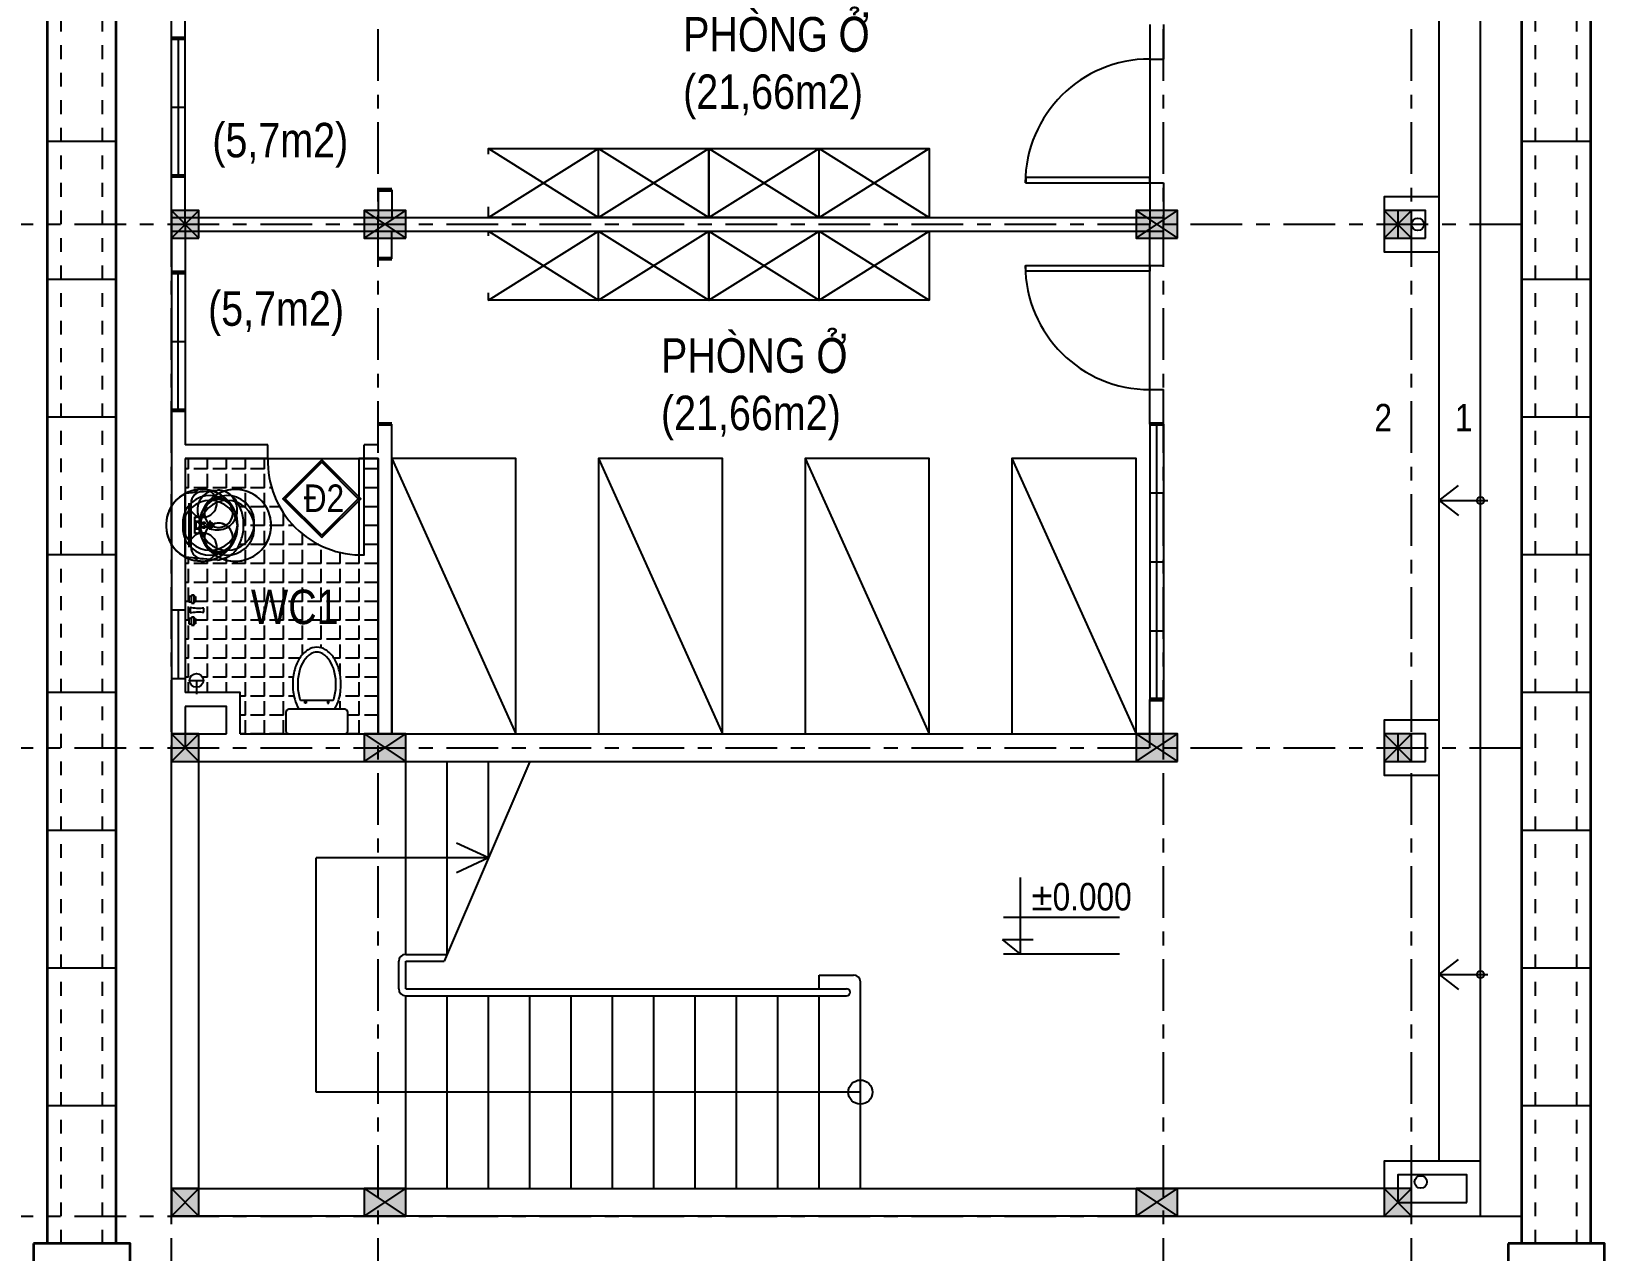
# Model space of a CAD drawing. Header units: millimetres. Extents: x -341 to 79, y 65 to 137.
# Drawn here: x -251.56 to -240.15, y 69.35 to 78.2 of the extents above; entities that cross this region are included whole.
import ezdxf

# ---------------------------------------------------------------- set-up
doc = ezdxf.new("R2010")
doc.units = ezdxf.units.MM
doc.header["$LTSCALE"] = 0.3
doc.header["$MEASUREMENT"] = 0
doc.linetypes.add('CENTER', pattern=[2, 1.25, -0.25, 0.25, -0.25])
doc.linetypes.add('DASHED2', pattern=[0.375, 0.25, -0.125])
doc.layers.get('0').update_dxf_attribs({"linetype": 'CONTINUOUS', "lineweight": 13})
for name, color, linetype in [('CHUSO', 141, 'CONTINUOUS'), ('HACTH', 8, 'CONTINUOUS'), ('HATCH', 8, 'CONTINUOUS'), ('KT', 8, 'CONTINUOUS'), ('LAYER 1', 1, 'CONTINUOUS'), ('LAYER1', 1, 'CONTINUOUS'), ('LAYER3', 34, 'CONTINUOUS'), ('LAYER5', 5, 'CONTINUOUS'), ('LAYER8', 8, 'CONTINUOUS'), ('THIETBI', 25, 'CONTINUOUS'), ('TUONG', 7, 'CONTINUOUS')]:
    doc.layers.add(name, color=color, linetype=linetype)
doc.layers.add('THOATNUOC', color=4, linetype='CONTINUOUS', lineweight=35)
doc.styles.add('ATTR', font='romans.shx', dxfattribs={"width": 0.8, "height": 0.7})
doc.styles.add('HELVE-KT', font='VHELVCN.TTF')

# ---------------------------------------------------------------- blocks, each defined once
blk = doc.blocks.new('TOILET')
at = {"layer": 'THIETBI', "linetype": 'Continuous'}
for p, q in [((2.25, 0), (-2.25, 0)), ((-2.5, -0.25), (-2.5, -1.75)), ((2.5, -1.75), (2.5, -0.25)), ((-2.25, -2), (2.25, -2)), ((-0.9619002962733703, -2.476023252835319), (-0.9619002962733703, -2.701023903222449)), ((-0.8643275165757132, -2.476023252835319), (-0.9619002962733703, -2.476023252835319)), ((-0.8643275165757132, -2.701023903222449), (-0.8643275165757132, -2.476023252835319)), ((0.8619205168486133, -2.701023903222449), (0.8619205168486133, -2.476023252835319)), ((0.8619205168486133, -2.476023252835319), (0.959493296546043, -2.476023252835319)), ((0.959493296546043, -2.476023252835319), (0.959493296546043, -2.701023903222449)), ((-1.328885587445484, -2.699999999999932), (1.328885587445484, -2.699999999999989)), ((-0.9619002962733703, -2.701023903222449), (-0.8643275165757132, -2.701023903222449)), ((0.959493296546043, -2.701023903222449), (0.8619205168486133, -2.701023903222449))]:
    blk.add_line(p, q, dxfattribs=at)
for centre, radius, start, end in [((-2.25, -0.25), 0.25, 90, 180), ((2.25, -0.25), 0.25, 0, 90), ((-2.25, -1.75), 0.25, 180, 270), ((1.337938406279363, -3.661379033137678), 3.234819193328465, 149.0965747149677, 164.9268623414033), ((-1.337938406280728, -3.661379033138246), 3.234819193329836, 15.07313765860166, 30.90342528502951), ((2.25, -1.75), 0.25, 270, 0), ((2.637457049974273, -4.011362538314529), 4.580641306093185, 164.9268623414104, 180.0000000000054), ((2.637457049974046, -4.011362538315211), 4.180641306093212, 164.9268623413889, 179.9999999999965), ((1.337938406279363, -3.661379033137166), 2.834819193328285, 160.1759760614096, 164.9268623413951), ((-1.337938406280728, -3.661379033138019), 2.834819193329868, 15.07313765856473, 19.82402393859776), ((-2.637457049976319, -4.011362538315325), 4.180641306095254, 5.063761851311246e-12, 15.07313765857124), ((-2.637457049976319, -4.0113625383147), 4.580641306095231, 359.9999999999972, 15.07313765858606), ((2.637457049976774, -4.011362538314927), 4.580641306095572, 180, 195.0731376585856), ((2.637457049976547, -4.011362538314529), 4.180641306095595, 180.0000000000051, 195.0731376585643), ((-2.6374570499745, -4.011362538314586), 4.180641306093665, 344.9268623413959, 359.9999999999953), ((-2.637457049974728, -4.011362538315325), 4.580641306093639, 344.9268623414112, 5.332585182154509e-12), ((1.337938406280728, -4.361346043491835), 3.234819193329827, 195.0731376585933, 213.0315475788831), ((1.337938406280728, -4.361346043491494), 2.834819193329956, 195.0731376585625, 213.0315475788917), ((0.5168646681929658, -4.8952005445542), 2.255450666327983, 213.0315475788855, 237.5002250693039), ((0.5168646681931932, -4.895200544554314), 1.85545066632798, 213.0315475788863, 237.5002250693021), ((-0.5168646681929658, -4.89520054455437), 1.855450666327776, 302.4997749306895, 326.968452421117), ((-0.5168646681929658, -4.8952005445542), 2.255450666327892, 302.4997749306941, 326.9684524211124), ((-1.337938406279591, -4.36134604349229), 2.834819193328596, 326.9684524211129, 344.9268623413986), ((-1.337938406279591, -4.361346043492233), 3.234819193328677, 326.9684524211115, 344.9268623414048), ((0, -5.706522592530348), 1.293477407469652, 237.5002250693031, 270), ((0, -5.706522592530462), 0.8934774074695488, 237.5002250693035, 270), ((0, -5.706522592530519), 0.8934774074695326, 270, 302.4997749306894), ((0, -5.706522592530519), 1.293477407469453, 270, 302.4997749307029)]:
    blk.add_arc(centre, radius, start, end, dxfattribs=at)
blk = doc.blocks.new('la')
at = {"layer": 'THIETBI', "linetype": 'Continuous'}
for p, q in [((-5933.44379870165, 607096.9278938042), (-5954.657236116378, 607330.2757053494)), ((-5445.534738199225, 607330.2757053494), (-5466.748175613953, 607096.9278938042)), ((-5944.168579871206, 607224.2085182804), (-5944.168579871206, 607229.5737794738)), ((-5759.493611915408, 607200.4494683815), (-5715.012812269291, 607200.4494683815)), ((-5759.493611915408, 607183.478718451), (-5759.493611915408, 607200.4494683815)), ((-5700.095987156405, 607278.0555106837), (-5734.787105645424, 607278.0555106837)), ((-5710.190800530276, 607249.5658061604), (-5715.470036458595, 607195.7922466656)), ((-5700.095987156405, 607309.1017654629), (-5700.095987156405, 607252.294578268)), ((-5665.404868668316, 607278.0555106837), (-5700.095987156405, 607278.0555106837)), ((-5684.721937854214, 607195.7922466656), (-5690.001173785327, 607249.5658061604)), ((-5685.179162046312, 607200.4494683815), (-5640.698362400195, 607200.4494683815)), ((-5640.698362400195, 607200.4494683815), (-5640.698362400195, 607183.478718451)), ((-5456.023394444397, 607229.5737794738), (-5456.023394444397, 607224.2085182804)), ((-5466.748175613953, 607096.9278938042), (-5933.44379870165, 607096.9278938042)), ((-5700.095987156405, 607139.3547686327), (-5859.314830218813, 607139.3547686327)), ((-5859.31483021858, 607122.3840186977), (-5540.877144096539, 607122.3840186978)), ((-5759.493611915408, 607166.5079685205), (-5759.493611915408, 607183.478718451)), ((-5700.095987156405, 607166.5079685205), (-5759.493611915408, 607166.5079685205)), ((-5719.692424225992, 607191.9640934139), (-5727.825761422886, 607191.9640934139)), ((-5727.825761422886, 607174.9933434834), (-5672.366212892717, 607174.9933434834)), ((-5725.552112052588, 607183.478718451), (-5716.678920921309, 607183.478718451)), ((-5640.698362400195, 607166.5079685205), (-5700.095987156405, 607166.5079685205)), ((-5540.87714409679, 607139.3547686327), (-5700.095987156405, 607139.3547686327)), ((-5674.639862261152, 607183.478718451), (-5683.513053392431, 607183.478718451)), ((-5672.366212892717, 607191.9640934139), (-5680.499550089611, 607191.9640934139)), ((-5640.698362400195, 607183.478718451), (-5640.698362400195, 607166.5079685205))]:
    blk.add_line(p, q, dxfattribs=at)
for centre, radius in [((-5742.522861982834, 607183.4787184515), 16.9707499305255), ((-5700.095987156172, 607278.0555106841), 21.21343741315687), ((-5700.095987156172, 607278.0555106841), 16.9707499305255), ((-5657.669112330441, 607183.4787184515), 16.9707499305255)]:
    blk.add_circle(centre, radius, dxfattribs=at)
for centre, radius, start, end in [((-5744.464750194129, 607315.4400154066), 151.686082919052, 126.1394149328383, 150.4377224630194), ((-5716.921617746491, 607277.7234812875), 198.3889853030901, 106.8298526196501, 126.1394149328383), ((-5698.920439606671, 607218.2127808502), 260.5626604476124, 90, 106.8298526196501), ((-5698.920439606671, 607218.2127808502), 260.5626604477563, 73.17014738034992, 90), ((-5680.919261464987, 607277.7234812875), 198.3889853030873, 53.86058506716174, 73.17014738034992), ((-5653.376129020144, 607315.4400154066), 151.686082919055, 29.56227753698059, 53.86058506716174), ((-5809.756896741826, 607330.2757053499), 144.9003393737205, 180, 190.3888578116886), ((-5786.622446788613, 607339.3522209723), 103.2189295367069, 150.4377224630194, 180), ((-5786.622446788613, 607339.3522209723), 103.2189295367414, 180, 209.5622775369806), ((-5611.218432424728, 607339.3522209723), 103.2189295367252, 0, 29.56227753698059), ((-5611.218432424728, 607339.3522209723), 103.2189295367332, 330.4377224630194, 0), ((-5859.31483021858, 607224.2085182809), 84.85374965263226, 180, 270), ((-5744.464750194129, 607363.2644265287), 151.6860829190531, 209.5622775369806, 233.8605850671617), ((-5716.921617746491, 607400.9809606525), 198.3889853029024, 233.8605850671617, 253.1701473803499), ((-5698.920439606671, 607460.4916610897), 260.5626604475996, 253.1701473803499, 266.458658478582), ((-5719.692424225759, 607196.2067809005), 4.242687482640058, 270, 354.3929373133142), ((-5700.095987156172, 607232.2578273343), 20.03675093646151, 59.74728664221707, 120.2527133577829), ((-5698.920439606671, 607460.4916610897), 260.5626604477354, 273.0264019199498, 286.8298526196501), ((-5680.499550089378, 607196.2067809005), 4.242687482625124, 185.6070626866857, 270), ((-5680.919261464987, 607400.9809606525), 198.3889853030186, 286.8298526196501, 306.1394149328383), ((-5653.376129020144, 607363.2644265287), 151.686082919052, 306.1394149328383, 330.4377224630194), ((-5540.877144096557, 607224.2085182809), 84.85374965263226, 270, 0), ((-5859.31483021858, 607224.2085182809), 101.8244995831652, 218.2452544057623, 270), ((-5540.877144096557, 607224.2085182809), 101.8244995831627, 270, 321.7547455942377)]:
    blk.add_arc(centre, radius, start, end, dxfattribs=at)
blk.add_spline([(-5445.534738204817, 607330.275705352), (-5488.399266112272, 607435.7992354915), (-5558.166908814947, 607489.0372223724), (-5649.338553096775, 607517.3672669327), (-5750.853421221862, 607517.367266933), (-5842.025065503458, 607489.0372223728), (-5911.792708206598, 607435.7992354913), (-5950.069890455718, 607366.4471325721), (-5954.657236119176, 607330.275705352)], degree=3, dxfattribs=at)
blk = doc.blocks.new('WALFCT1T')
for p, q in [((-5.5, -1), (-5, -1)), ((-5.5, -2), (-5.5, -1)), ((-2.5, -2), (-5.5, -2)), ((-5, -2), (-5, -2.5)), ((-5, -2.5), (-3, -2.5)), ((-3, -1), (-2.5, -1)), ((-3, -2.5), (-3, -2)), ((-2.5, -1), (-2.5, -2)), ((-1, -0.5), (1, -0.5)), ((0.75, -5.5), (-0.75, -5.5)), ((2.5, -1), (3, -1)), ((2.5, -2), (2.5, -1)), ((5.5, -2), (2.5, -2)), ((3, -2), (3, -2.5)), ((3, -2.5), (5, -2.5)), ((5, -1), (5.5, -1)), ((5, -2.5), (5, -2)), ((5.5, -1), (5.5, -2))]:
    blk.add_line(p, q)
for points in [[(-3, 0), (-3, -1), (-5, -1), (-5, 0)], [(-0.25, -0.5), (-0.25, 0), (0.25, 0), (0.25, -0.5)], [(5, 0), (5, -1), (3, -1), (3, 0)]]:
    blk.add_lwpolyline(points, close=True)
for centre, radius, start, end in [((-13.26580000000001, -3.619500000000016), 12.65625, 351.4554000000001, 14.26943), ((13.26579999999998, -3.619500000000016), 12.65624, 165.7306, 188.5446)]:
    blk.add_arc(centre, radius, start, end)
at = {"style": 'ATTR', "width": 0.8, "flags": 9}
blk.add_attdef('ESTCODE', (0, 0), '', height=0.7, dxfattribs=at)

msp = doc.modelspace()

# ---------------------------------------------------------------- hatches: boundary and pattern name
at = {"layer": 'LAYER8', "lineweight": -2, "ltscale": 0.08}
h = msp.add_hatch(color=256, dxfattribs=at)
h.paths.add_polyline_path([(-250.4484424192858, 76.79586209096416), (-250.5484424192625, 76.89586209088267), (-250.5484424193207, 76.69586209092924)])
h.paths.add_polyline_path([(-250.448442419344, 76.79586209090596), (-250.5484424192625, 76.69586209092924), (-250.3484424191927, 76.69586209092924)])
h.paths.add_polyline_path([(-250.3484424193091, 76.89586209088267), (-250.4484424192858, 76.79586209090596), (-250.3484424193091, 76.69586209092924)])
h.paths.add_polyline_path([(-250.3484424193091, 76.89586209094088), (-250.5484424192625, 76.89586209094088), (-250.4484424192858, 76.79586209096416)])
h = msp.add_hatch(color=256, dxfattribs=at)
h.paths.add_polyline_path([(-249.1484424192975, 76.89586209094088), (-249.1484424194139, 76.69586209092924), (-248.9984424193906, 76.79586209096416)])
h.paths.add_polyline_path([(-248.9984424193906, 76.79586209090596), (-248.8484424193673, 76.89586209094088), (-249.1484424192975, 76.89586209094088)])
h.paths.add_polyline_path([(-249.1484424193557, 76.69586209092924), (-248.8484424193091, 76.69586209092924), (-248.9984424193906, 76.79586209096416)])
h.paths.add_polyline_path([(-248.9984424193324, 76.79586209096416), (-248.8484424193091, 76.69586209092924), (-248.8484424193091, 76.89586209094088)])
h = msp.add_hatch(color=256, dxfattribs=at)
h.paths.add_polyline_path([(-243.5484424192625, 76.89586209088267), (-243.5484424193789, 76.69586209087103), (-243.3984424193557, 76.79586209090596)])
h.paths.add_polyline_path([(-243.3984424193557, 76.79586209090596), (-243.2484424193324, 76.89586209088267), (-243.5484424192625, 76.89586209088267)])
h.paths.add_polyline_path([(-243.5484424193207, 76.69586209092924), (-243.2484424192742, 76.69586209092924), (-243.3984424193557, 76.79586209090596)])
h.paths.add_polyline_path([(-243.3984424192975, 76.79586209090596), (-243.2484424192742, 76.69586209087103), (-243.2484424192742, 76.89586209088267)])
h = msp.add_hatch(color=256, dxfattribs=at)
h.paths.add_polyline_path([(-241.6484424193557, 76.79586209090596), (-241.7484424193324, 76.89586209088267), (-241.7484424193324, 76.69586209092924)])
h.paths.add_polyline_path([(-241.6484424193557, 76.79586209090596), (-241.7484424192742, 76.69586209092924), (-241.5484424193207, 76.69586209092924)])
h.paths.add_polyline_path([(-241.5484424193207, 76.89586209088267), (-241.6484424193557, 76.79586209084775), (-241.5484424192625, 76.69586209087103)])
h.paths.add_polyline_path([(-241.5484424193207, 76.89586209088267), (-241.7484424193906, 76.89586209088267), (-241.6484424193557, 76.79586209090596)])
h = msp.add_hatch(color=256, dxfattribs=at)
h.paths.add_polyline_path([(-241.6484424193557, 76.79586209090596), (-241.7484424193324, 76.89586209088267), (-241.7484424193324, 76.69586209092924)])
h.paths.add_polyline_path([(-241.6484424193557, 76.79586209090596), (-241.7484424192742, 76.69586209092924), (-241.5484424193207, 76.69586209092924)])
h.paths.add_polyline_path([(-241.5484424193207, 76.89586209088267), (-241.6484424193557, 76.79586209084775), (-241.5484424192625, 76.69586209087103)])
h.paths.add_polyline_path([(-241.5484424193207, 76.89586209088267), (-241.7484424193906, 76.89586209088267), (-241.6484424193557, 76.79586209090596)])
h = msp.add_hatch(color=256, dxfattribs=at)
h.paths.add_polyline_path([(-250.4484424192858, 72.9958620909758), (-250.5484424192625, 73.0958620908361), (-250.5484424193207, 72.89586209094088)])
h.paths.add_polyline_path([(-250.448442419344, 72.9958620909176), (-250.5484424192625, 72.89586209094088), (-250.3484424191927, 72.89586209094088)])
h.paths.add_polyline_path([(-250.3484424193091, 73.09586209089431), (-250.4484424192858, 72.9958620909176), (-250.3484424193091, 72.89586209094088)])
h.paths.add_polyline_path([(-250.3484424193091, 73.09586209095252), (-250.5484424192625, 73.09586209095252), (-250.4484424192858, 72.9958620909758)])
h = msp.add_hatch(color=256, dxfattribs=at)
h.paths.add_polyline_path([(-249.1484424192975, 73.09586209095252), (-249.1484424194139, 72.89586209088267), (-248.9984424193906, 72.9958620909758)])
h.paths.add_polyline_path([(-248.9984424193906, 72.9958620909176), (-248.8484424193673, 73.09586209095252), (-249.1484424192975, 73.09586209095252)])
h.paths.add_polyline_path([(-249.1484424193557, 72.89586209094088), (-248.8484424193091, 72.89586209094088), (-248.9984424193906, 72.9958620909758)])
h.paths.add_polyline_path([(-248.9984424193324, 72.9958620909758), (-248.8484424193091, 72.89586209088267), (-248.8484424193091, 73.09586209095252)])
h = msp.add_hatch(color=256, dxfattribs=at)
h.paths.add_polyline_path([(-243.5484424192625, 73.09586209095252), (-243.5484424193789, 72.89586209088267), (-243.3984424193557, 72.9958620909758)])
h.paths.add_polyline_path([(-243.3984424193557, 72.9958620909176), (-243.2484424193324, 73.09586209095252), (-243.5484424192625, 73.09586209095252)])
h.paths.add_polyline_path([(-243.5484424193207, 72.89586209094088), (-243.2484424192742, 72.89586209094088), (-243.3984424193557, 72.9958620909758)])
h.paths.add_polyline_path([(-243.3984424192975, 72.9958620909758), (-243.2484424192742, 72.89586209088267), (-243.2484424192742, 73.09586209095252)])
h = msp.add_hatch(color=256, dxfattribs=at)
h.paths.add_polyline_path([(-241.6484424193557, 72.9958620909758), (-241.7484424193324, 73.09586209101073), (-241.7484424193324, 72.89586209094088)])
h.paths.add_polyline_path([(-241.6484424192975, 72.9958620909758), (-241.7484424192742, 72.89586209099909), (-241.5484424193789, 72.89586209094088)])
h.paths.add_polyline_path([(-241.5484424193207, 73.09586209095252), (-241.6484424194139, 72.9958620909176), (-241.5484424193207, 72.89586209088267)])
h.paths.add_polyline_path([(-241.5484424193789, 73.09586209095252), (-241.7484424193906, 73.09586209095252), (-241.6484424193557, 72.9958620909758)])
h = msp.add_hatch(color=256, dxfattribs=at)
h.paths.add_polyline_path([(-241.6484424193557, 72.9958620909758), (-241.7484424193324, 73.09586209101073), (-241.7484424193324, 72.89586209094088)])
h.paths.add_polyline_path([(-241.6484424192975, 72.9958620909758), (-241.7484424192742, 72.89586209099909), (-241.5484424193789, 72.89586209094088)])
h.paths.add_polyline_path([(-241.5484424193207, 73.09586209095252), (-241.6484424194139, 72.9958620909176), (-241.5484424193207, 72.89586209088267)])
h.paths.add_polyline_path([(-241.5484424193789, 73.09586209095252), (-241.7484424193906, 73.09586209095252), (-241.6484424193557, 72.9958620909758)])
h = msp.add_hatch(color=256, dxfattribs=at)
h.paths.add_polyline_path([(-250.4484424192858, 69.69586209092924), (-250.5484424192625, 69.79586209084775), (-250.5484424193207, 69.59586209089431)])
h.paths.add_polyline_path([(-250.448442419344, 69.69586209092924), (-250.5484424192625, 69.59586209095252), (-250.3484424191927, 69.59586209095252)])
h.paths.add_polyline_path([(-250.3484424193091, 69.79586209084775), (-250.4484424192858, 69.69586209092924), (-250.3484424193091, 69.59586209095252)])
h.paths.add_polyline_path([(-250.3484424193091, 69.79586209090596), (-250.5484424192625, 69.79586209090596), (-250.4484424192858, 69.69586209092924)])
h = msp.add_hatch(color=256, dxfattribs=at)
h.paths.add_polyline_path([(-249.1484424192975, 69.79586209090596), (-249.1484424194139, 69.59586209089431), (-248.9984424193906, 69.69586209092924)])
h.paths.add_polyline_path([(-248.9984424193906, 69.69586209092924), (-248.8484424193673, 69.79586209090596), (-249.1484424192975, 69.79586209090596)])
h.paths.add_polyline_path([(-249.1484424193557, 69.59586209095252), (-248.8484424193091, 69.59586209095252), (-248.9984424193906, 69.69586209092924)])
h.paths.add_polyline_path([(-248.9984424193324, 69.69586209092924), (-248.8484424193091, 69.59586209089431), (-248.8484424193091, 69.79586209090596)])
h = msp.add_hatch(color=256, dxfattribs=at)
h.paths.add_polyline_path([(-243.5484424192625, 69.79586209090596), (-243.5484424193789, 69.59586209089431), (-243.3984424193557, 69.69586209092924)])
h.paths.add_polyline_path([(-243.3984424193557, 69.69586209092924), (-243.2484424193324, 69.79586209090596), (-243.5484424192625, 69.79586209090596)])
h.paths.add_polyline_path([(-243.5484424193207, 69.59586209095252), (-243.2484424192742, 69.59586209095252), (-243.3984424193557, 69.69586209092924)])
h.paths.add_polyline_path([(-243.3984424192975, 69.69586209092924), (-243.2484424192742, 69.59586209089431), (-243.2484424192742, 69.79586209090596)])
h = msp.add_hatch(color=256, dxfattribs=at)
h.paths.add_polyline_path([(-241.6484424193557, 69.69586209092924), (-241.7484424193324, 69.79586209096416), (-241.7484424193324, 69.59586209089431)])
h.paths.add_polyline_path([(-241.6484424193557, 69.69586209092924), (-241.7484424192742, 69.59586209095252), (-241.5484424193207, 69.59586209095252)])
h.paths.add_polyline_path([(-241.5484424193207, 69.79586209090596), (-241.6484424193557, 69.69586209092924), (-241.5484424192625, 69.59586209095252)])
h.paths.add_polyline_path([(-241.5484424192625, 69.79586209090596), (-241.7484424193324, 69.79586209096416), (-241.6484424192975, 69.69586209092924)])
h = msp.add_hatch(color=256, dxfattribs=at)
h.paths.add_polyline_path([(-241.6484424193557, 69.69586209092924), (-241.7484424193324, 69.79586209096416), (-241.7484424193324, 69.59586209089431)])
h.paths.add_polyline_path([(-241.6484424193557, 69.69586209092924), (-241.7484424192742, 69.59586209095252), (-241.5484424193207, 69.59586209095252)])
h.paths.add_polyline_path([(-241.5484424193207, 69.79586209090596), (-241.6484424193557, 69.69586209092924), (-241.5484424192625, 69.59586209095252)])
h.paths.add_polyline_path([(-241.5484424192625, 69.79586209090596), (-241.7484424193324, 69.79586209096416), (-241.6484424192975, 69.69586209092924)])
at = {"layer": 'THIETBI', "ltscale": 5}
h = msp.add_hatch(dxfattribs=at)
h.set_pattern_fill('ANGLE', color=256, scale=0.5, angle=90, style=0)
h.set_pattern_definition([(90, (-249.0484424193207, 73.09586209095252), (-0.1375, 8.419446744138055e-18), [0.1, -0.0375]), (180, (-249.0484424193207, 73.09586209095252), (-1.683889348827611e-17, -0.1375), [0.1, -0.0375])])
edge = h.paths.add_edge_path()
edge.add_line((-250.448442419344, 75.09586209095252), (-250.4484424194022, 74.84508526914689))
edge.add_line((-250.4484424194022, 74.84508526908868), (-250.2412594762216, 74.86392008322693))
edge.add_ellipse((-250.2151299615441, 74.72139515595447), major_axis=(-0.102460008298885, 0.1024600082988851), ratio=0.9999999988555627, start_angle=314.9999999672143, end_angle=325.38885719026274, ccw=False)
edge.add_spline(control_points=[(-250.2151299615441, 74.86629549380561), (-250.20293762086, 74.8653699343715), (-250.164256706769, 74.86243354297878), (-250.1034091167901, 74.82521822258533), (-250.0503405404677, 74.75380825823342), (-250.0230338050103, 74.66113362998405), (-250.0229562338725, 74.5621014507644), (-250.0505515840421, 74.47069729022152), (-250.1096272896909, 74.38477604110196), (-250.1770494829332, 74.36713613256981), (-250.2151299615441, 74.35717300129292)], knot_values=[0, 0, 0, 0, 36.4611558699869, 115.6751499635459, 203.4350907996118, 298.9068674971734, 400.42173562226, 495.8935123201131, 583.653453155385, 697.5507014357958, 697.5507014357958, 697.5507014357958, 697.5507014357958], degree=3, periodic=0)
edge.add_line((-250.2151299614859, 74.35717300135113), (-250.4484424194022, 74.37838322600984))
edge.add_line((-250.4484424194022, 74.37838322600984), (-250.448442419344, 73.39586209094088))
edge.add_line((-250.448442419344, 73.39586209094088), (-250.3667710481611, 73.39586209094088))
edge.add_line((-250.3667710481611, 73.39586209094088), (-250.3667710481611, 73.43473687757907))
edge.add_arc((-250.3667710481611, 73.48473687762564), 0.05000000000291038, 90, 270, ccw=False)
edge.add_arc((-250.3667710481611, 73.48473687762564), 0.05000000000291038, -90, 90, ccw=False)
edge.add_line((-250.3667710481611, 73.43473687757907), (-250.3667710481611, 73.39586209094088))
edge.add_line((-250.3667710481611, 73.39586209094088), (-250.0484424194372, 73.39586209094088))
edge.add_line((-250.0484424194372, 73.39586209094088), (-250.0484424194372, 73.09586209089431))
edge.add_line((-250.0484424194372, 73.09586209095252), (-249.6977079789438, 73.09586209095252))
edge.add_ellipse((-249.6957388553353, 73.11836209091527), major_axis=(-0.0159099025959166, 0.0159099025959166), ratio=0.9999999987998787, start_angle=45.00000003438089, end_angle=134.9999999656191, ccw=False)
edge.add_line((-249.7182388553563, 73.11836209242867), (-249.7182388552981, 73.25336208987684))
edge.add_ellipse((-249.6957388553353, 73.25336209098279), major_axis=(-0.01590990257682279, 0.01590990257682279), ratio=0.9999999986131136, start_angle=314.99999996026867, end_angle=405.00000003973133, ccw=False)
edge.add_line((-249.6957388551025, 73.27586209100375), (-249.6226270949053, 73.27586209100375))
edge.add_ellipse((-249.3728243986777, 73.42538620399247), major_axis=(-0.2058626336902668, 0.2058626336902669), ratio=0.9999999968645755, start_angle=60.073137736227125, end_angle=75.90342532722917, ccw=False)
edge.add_ellipse((-249.2558677206914, 73.45688471950527), major_axis=(-0.2915102284462128, 0.2915102284462128), ratio=0.9999999988377523, start_angle=45.00000003329592, end_angle=60.0731376877938, ccw=False)
edge.add_ellipse((-249.2558677206914, 73.45688471950527), major_axis=(-0.2915102284462119, -0.2915102284462117), ratio=0.999999998837754, start_angle=-60.07313768779369, end_angle=-45.00000003329592, ccw=False)
edge.add_ellipse((-249.3728243986777, 73.48838323495985), major_axis=(-0.2058626328327546, 0.2058626328327547), ratio=0.9999999969642842, start_angle=11.968452452006204, end_angle=29.926862413886226, ccw=False)
edge.add_ellipse((-249.4467210351074, 73.53643014004157), major_axis=(-0.1435360015145571, 0.1435360015145571), ratio=0.9999999990923826, start_angle=347.49977491656864, end_angle=371.9684524286788, ccw=False)
edge.add_ellipse((-249.4932388552631, 73.60944912444504), major_axis=(-0.08231639814443893, 0.08231639814443893), ratio=0.9999999992607727, start_angle=314.9999999788227, end_angle=347.4997749159088, ccw=False)
edge.add_ellipse((-249.4932388552631, 73.60944912444504), major_axis=(-0.08231639814443893, -0.08231639814443893), ratio=0.9999999992607727, start_angle=192.5002250840912, end_angle=225.0000000211773, ccw=False)
edge.add_ellipse((-249.5397566754189, 73.53643014004157), major_axis=(-0.1435360015145571, -0.1435360015145571), ratio=0.9999999990923838, start_angle=168.0315475713212, end_angle=192.5002250834314, ccw=False)
edge.add_ellipse((-249.6136533118486, 73.48838323495985), major_axis=(-0.2058626328327546, -0.2058626328327545), ratio=0.9999999969642844, start_angle=150.0731375861138, end_angle=168.0315475479937, ccw=False)
edge.add_ellipse((-249.7306099898349, 73.45688471950527), major_axis=(-0.2915102284462128, 0.2915102284462128), ratio=0.9999999988377523, start_angle=225.0000000332959, end_angle=240.0731376877938, ccw=False)
edge.add_ellipse((-249.7306099898349, 73.45688471950527), major_axis=(-0.2915102284462119, -0.2915102284462117), ratio=0.999999998837754, start_angle=119.92686231220631, end_angle=134.9999999667041, ccw=False)
edge.add_ellipse((-249.6136533118486, 73.42538620399247), major_axis=(-0.2058626336902675, -0.2058626336902675), ratio=0.9999999968645723, start_angle=104.09657467277071, end_angle=119.92686226377279, ccw=False)
edge.add_line((-249.3638506156792, 73.27586209100375), (-249.2907388552492, 73.27586209100375))
edge.add_ellipse((-249.290738855191, 73.25336209098279), major_axis=(-0.0159099025959166, 0.0159099025959166), ratio=0.9999999987998787, start_angle=225.0000000343809, end_angle=314.99999996561905, ccw=False)
edge.add_line((-249.26823885517, 73.25336209051713), (-249.26823885517, 73.1183620927197))
edge.add_ellipse((-249.290738855191, 73.11836209091527), major_axis=(-0.0159099025959166, -0.0159099025959166), ratio=0.9999999987998788, start_angle=45.00000003438089, end_angle=134.9999999656191, ccw=False)
edge.add_line((-249.2887697314661, 73.09586209095252), (-249.0484424193207, 73.09586209095252))
edge.add_line((-249.0484424193207, 73.09586209095252), (-249.0484424193789, 75.09586209089431))
edge.add_line((-249.0484424193789, 75.09586209089431), (-249.1484424192392, 75.09586209095252))
edge.add_line((-249.1484424192392, 75.09586209095252), (-249.1484424192975, 74.39586209094088))
edge.add_arc((-249.1684424193161, 75.0758620909339), 0.6802940541319764, 178.3153156843376, 271.6846843193015, ccw=False)
edge.add_line((-249.8484424193673, 75.09586209095252), (-250.448442419344, 75.09586209095252))
edge = h.paths.add_edge_path(flags=16)
edge.add_line((-250.3130579749056, 74.00963343017904), (-250.3130579749638, 73.97963254294993))
edge.add_ellipse((-250.3506679750215, 73.7293174298986), major_axis=(-0.1789862627049081, -0.1789862627049081), ratio=0.999999999893888, start_angle=216.4554000032151, end_angle=239.2693999915702)
edge.add_line((-250.413057975057, 73.9746328394551), (-250.413057975057, 73.9896334301022))
edge.add_line((-250.413057975057, 73.98963343016041), (-250.4230579750663, 73.98963343016041))
edge.add_line((-250.4230579750663, 73.98963343016041), (-250.4230579750663, 73.99963343016972))
edge.add_line((-250.4230579750663, 73.99963343016972), (-250.4130579751152, 73.99963343016972))
edge.add_line((-250.4130579751152, 73.99963343016972), (-250.4130579751734, 74.01463381580945))
edge.add_ellipse((-250.3506679750215, 74.25994943037333), major_axis=(-0.1789864041828411, 0.178986404182841), ratio=0.999999999898956, start_angle=120.7305700035395, end_angle=143.5446000034201)
h.paths.add_polyline_path([(-250.3730579750197, 74.0946334302582), (-250.3730579749615, 74.05463343022095), (-250.383057975029, 74.05463343022095), (-250.383057975029, 74.04463343021163), (-250.4030579750477, 74.04463343021163), (-250.4030579750477, 74.05463343022095), (-250.4230579750663, 74.05463343022095), (-250.4230579751245, 74.0946334302582), (-250.4030579751059, 74.0946334302582), (-250.4030579750477, 74.10463343026751), (-250.3830579750872, 74.10463343026751), (-250.3830579750872, 74.0946334302582)], flags=16)
h.paths.add_polyline_path([(-250.3730579750197, 73.93463343010919), (-250.3730579750197, 73.89463343007193), (-250.3830579750872, 73.89463343007193), (-250.383057975029, 73.88463343006262), (-250.4030579750477, 73.88463343006262), (-250.4030579750477, 73.89463343007193), (-250.4230579750663, 73.89463343007193), (-250.4230579751245, 73.93463343010919), (-250.4030579751059, 73.93463343010919), (-250.4030579750477, 73.9446334301185), (-250.3830579750872, 73.9446334301185), (-250.3830579750872, 73.93463343010919)], flags=16)

# ---------------------------------------------------------------- linework, layer by layer
at = {"layer": 'HACTH', "linetype": 'DASHED2'}
for points in [[(-251.3484424193382, 69.39586209099909), (-251.3484424193382, 91.39586209099909)], [(-251.0484424193498, 69.39586209099909), (-251.0484424193498, 91.39586209099909)], [(-240.6484424193266, 69.39586209099909), (-240.6484424193266, 91.39586209099909)], [(-240.3484424193382, 69.39586209099909), (-240.3484424193382, 91.39586209099909)]]:
    msp.add_lwpolyline(points, dxfattribs=at)
at = {"layer": 'HACTH', "lineweight": -2, "ltscale": 0.08}
msp.add_lwpolyline([(-249.4576440450963, 74.53879664564823), (-249.1924897281298, 74.80395096261478), (-249.4576440450963, 75.06910527958132), (-249.7227983620629, 74.80395096261478)], close=True, dxfattribs=at)
at = {"layer": 'HATCH', "linetype": 'CENTER'}
for points in [[(-250.5484424193207, 67.711255468502), (-250.5484424193207, 92.58430438845355)], [(-249.0484424193207, 67.711255468502), (-249.0484424193207, 92.58430438845355)], [(-243.3484424193091, 67.711255468502), (-243.3484424193091, 92.58430438845355)], [(-241.5484424193207, 67.711255468502), (-241.5484424193207, 92.58430438845355)], [(-253.2773880989196, 76.79586209090596), (-240.6696929941616, 76.79586209090596)], [(-253.2773880989196, 72.9958620909176), (-240.6696929941616, 72.9958620909176)], [(-253.2773880989196, 69.59586209095252), (-240.6696929941616, 69.59586209095252)]]:
    msp.add_lwpolyline(points, dxfattribs=at)
at = {"layer": 'LAYER 1', "ltscale": 5}
for p, q in [((-250.4167710481495, 73.48473687762564), (-250.3167710481728, 73.48473687762564)), ((-250.3667710481611, 73.48473687762564), (-250.3667710481611, 73.38473687759071)), ((-247.9484424194022, 72.89586209094088), (-248.5698709907526, 71.44586209092924)), ((-248.2484424193906, 72.19586209092924), (-248.478625619952, 72.30276596768928)), ((-249.4979850230091, 70.4958620909758), (-249.4979850231255, 72.19586209092924)), ((-248.2484424193906, 72.19586209092924), (-249.4979850231255, 72.19586209092924)), ((-248.2484424193906, 72.19586209092924), (-248.478625619952, 72.0889582141692)), ((-245.5484424194954, 70.4958620909176), (-249.4979850230091, 70.4958620909758))]:
    msp.add_line(p, q, dxfattribs=at)
for points in [[(-250.948442419344, 77.39586209099909), (-251.448442419344, 77.39586209099909)], [(-240.2484424193324, 77.39586209099909), (-240.7484424193324, 77.39586209099909)], [(-250.948442419344, 76.39586209099909), (-251.448442419344, 76.39586209099909)], [(-240.2484424193324, 76.39586209099909), (-240.7484424193324, 76.39586209099909)], [(-250.948442419344, 75.39586209099909), (-251.448442419344, 75.39586209099909)], [(-240.2484424193324, 75.39586209099909), (-240.7484424193324, 75.39586209099909)], [(-241.3484424193091, 74.78996503022901), (-241.2082077439634, 74.8985726680996)], [(-241.3484424192945, 74.78996503022901), (-240.9946617445173, 74.78996503022901)], [(-241.3484424193091, 74.78996503022901), (-241.2082077439634, 74.68135739235842)], [(-250.948442419344, 74.39586209099909), (-251.448442419344, 74.39586209099909)], [(-240.2484424193324, 74.39586209099909), (-240.7484424193324, 74.39586209099909)], [(-250.948442419344, 73.39586209099909), (-251.448442419344, 73.39586209099909)], [(-240.2484424193324, 73.39586209099909), (-240.7484424193324, 73.39586209099909)], [(-250.948442419344, 72.39586209099909), (-251.448442419344, 72.39586209099909)], [(-240.2484424193324, 72.39586209099909), (-240.7484424193324, 72.39586209099909)], [(-250.948442419344, 71.39586209099909), (-251.448442419344, 71.39586209099909)], [(-241.3484424193091, 71.34891089117556), (-241.2082077439634, 71.45751852904615)], [(-241.3484424192945, 71.34891089117556), (-240.9946617445173, 71.34891089117556)], [(-241.3484424193091, 71.34891089117556), (-241.2082077439634, 71.24030325330497)], [(-240.2484424193324, 71.39586209099909), (-240.7484424193324, 71.39586209099909)], [(-250.948442419344, 70.39586209099909), (-251.448442419344, 70.39586209099909)], [(-240.2484424193324, 70.39586209099909), (-240.7484424193324, 70.39586209099909)]]:
    msp.add_lwpolyline(points, dxfattribs=at)
at = {"layer": 'LAYER 1', "lineweight": -2, "ltscale": 0.08}
msp.add_lwpolyline([(-249.4576440450963, 74.52110825014017), (-249.1748013326217, 74.80395096261478), (-249.4576440450963, 75.08679367508938), (-249.7404867575709, 74.80395096261478)], close=True, dxfattribs=at)
at = {"layer": 'LAYER 1', "ltscale": 5}
for centre, radius in [((-241.5034424193225, 76.79586209084775), 0.045), ((-241.0484424193207, 74.78996503022901), 0.02634927333565429), ((-250.3667710481611, 73.48473687762564), 0.05), ((-241.0484424193207, 71.34891089117556), 0.02634927333565429), ((-245.5484424194954, 70.4958620909176), 0.08770181209547445), ((-241.4823311059088, 69.84356387397676), 0.045)]:
    msp.add_circle(centre, radius, dxfattribs=at)
at = {"layer": 'LAYER1', "linetype": 'Continuous', "ltscale": 0.05}
for points in [[(-244.3900347488837, 72.0551752509725), (-244.3900347488837, 71.49956176272255)], [(-244.5110568776894, 71.76523138884815), (-243.6673877844754, 71.76523138884815)], [(-244.5179430352458, 71.60313985787226), (-244.2948961097449, 71.60313985787226)], [(-244.3900347488837, 71.49956176272255), (-244.5179430352458, 71.60313985787226)], [(-244.5110568776894, 71.49956176272255), (-243.6673877844754, 71.49956176272255)]]:
    msp.add_lwpolyline(points, dxfattribs=at)
at = {"layer": 'LAYER5', "color": 163, "linetype": 'Continuous'}
for p, q in [((-250.5484424193207, 77.14586209088267), (-250.5484424193207, 78.14586209088267)), ((-250.4984424193324, 78.14586209088267), (-250.4984424193324, 77.14586209088267)), ((-250.448442419344, 77.14586209088267), (-250.448442419344, 78.14586209088267)), ((-243.4484424184709, 77.9958620909758), (-243.4484424184709, 77.09586209089431)), ((-250.5484424193207, 77.64586209088267), (-250.4484424194022, 77.64586209088267)), ((-243.4484424184709, 75.5958620908361), (-243.4484424184709, 76.4958620909176)), ((-250.5484424193207, 76.44586209092924), (-250.5484424193207, 75.44586209092924)), ((-250.4984424193324, 75.44586209092924), (-250.4984424193324, 76.44586209092924)), ((-250.448442419344, 76.44586209092924), (-250.448442419344, 75.44586209092924)), ((-250.5484424193207, 75.94586209092924), (-250.4484424194022, 75.94586209092924)), ((-243.4484424192858, 75.34586209089431), (-243.4484424192858, 73.34586209089431)), ((-243.3984424192975, 73.34586209089431), (-243.3984424192975, 75.34586209089431)), ((-243.3484424193091, 75.34586209089431), (-243.3484424193091, 73.34586209089431)), ((-249.8484424193673, 75.09586209182564), (-249.1484424192975, 75.09586209182564)), ((-243.4484424192858, 74.84586209089431), (-243.3484424193673, 74.84586209089431)), ((-243.4484424192858, 74.34586209089431), (-243.3484424193673, 74.34586209089431)), ((-243.4484424192858, 73.84586209089431), (-243.3484424193673, 73.84586209089431)), ((-248.8484424194255, 71.4958620909758), (-248.5484424193789, 71.4958620909758)), ((-248.8984424194721, 71.2458620909176), (-248.8984424194139, 71.44586209098745)), ((-248.8484424194255, 71.2458620909176), (-248.8484424193673, 71.44586209092924)), ((-248.8484424193673, 71.44586209092924), (-248.5698709906944, 71.44586209098745)), ((-248.8484424194255, 71.2458620909176), (-245.6484424195303, 71.2458620909176)), ((-248.8484424194837, 71.19586209092924), (-245.6484424195303, 71.19586209092924))]:
    msp.add_line(p, q, dxfattribs=at)
for points in [[(-243.448442419344, 77.09586209089431), (-243.448442419344, 77.13586209093157), (-244.3484424193673, 77.13586209093157), (-244.3484424193673, 77.09586209089431)], [(-243.448442419344, 76.4958620909176), (-243.448442419344, 76.45586209088034), (-244.3484424193673, 76.45586209088034), (-244.3484424193673, 76.4958620909176)], [(-249.1484424192975, 75.09586209089431), (-249.1884424193347, 75.09586209089431), (-249.1884424193347, 74.39586209088267), (-249.1484424192975, 74.39586209088267)]]:
    msp.add_lwpolyline(points, close=True, dxfattribs=at)
for centre, radius, start, end in [((-243.448442419344, 77.09187713790854), 0.9039176276421879, 89.99999994330409, 179.7474087044296), ((-243.448442419344, 76.49984704390337), 0.9039176276421879, 180.2525912955704, 270.0000000566959), ((-249.1684424193161, 75.0758620909339), 0.6802940541195461, 178.3153156842852, 271.6846843224062), ((-248.8484424194255, 71.44586209092924), 0.05, 90, 179.9999999866598), ((-248.8484424194837, 71.2458620909176), 0.05, 180, 270), ((-245.6484424195303, 71.22086209089431), 0.02500000000873115, 270, 90)]:
    msp.add_arc(centre, radius, start, end, dxfattribs=at)
at = {"layer": 'LAYER8', "lineweight": -2, "ltscale": 0.08}
for p, q in [((-241.0484424193207, 69.59586209095252), (-241.0484424193207, 92.09586209095252)), ((-241.3484424193091, 69.9958620909176), (-241.3484424193091, 91.69586209098745)), ((-250.5484424193207, 76.69586209092924), (-250.3484424193091, 76.89586209094088)), ((-250.5484424193207, 76.89586209094088), (-250.3484424193091, 76.69586209092924)), ((-249.1484424193557, 76.69586209092924), (-248.8484424193673, 76.89586209094088)), ((-249.1484424193557, 76.89586209094088), (-248.8484424193673, 76.69586209092924)), ((-243.5484424193207, 76.69586209092924), (-243.2484424193324, 76.89586209088267)), ((-243.5484424193207, 76.89586209088267), (-243.2484424193324, 76.69586209092924)), ((-241.7484424193324, 76.69586209092924), (-241.5484424193207, 76.89586209088267)), ((-241.7484424193324, 76.89586209088267), (-241.5484424193207, 76.69586209092924)), ((-241.7484424193324, 76.69586209092924), (-241.5484424193207, 76.89586209088267)), ((-241.7484424193324, 76.89586209088267), (-241.5484424193207, 76.69586209092924)), ((-250.5484424193207, 72.89586209094088), (-250.3484424193091, 73.09586209095252)), ((-250.5484424193207, 73.09586209095252), (-250.3484424193091, 72.89586209094088)), ((-249.1484424193557, 72.89586209094088), (-248.8484424193673, 73.09586209095252)), ((-249.1484424193557, 73.09586209095252), (-248.8484424193673, 72.89586209094088)), ((-243.5484424193207, 72.89586209094088), (-243.2484424193324, 73.09586209095252)), ((-243.5484424193207, 73.09586209095252), (-243.2484424193324, 72.89586209094088)), ((-241.7484424193324, 72.89586209094088), (-241.5484424193207, 73.09586209095252)), ((-241.7484424193324, 73.09586209095252), (-241.5484424193207, 72.89586209094088)), ((-241.7484424193324, 72.89586209094088), (-241.5484424193207, 73.09586209095252)), ((-241.7484424193324, 73.09586209095252), (-241.5484424193207, 72.89586209094088)), ((-248.8484424193673, 71.4958620909758), (-248.8484424193673, 72.89586209094088)), ((-248.5484424193789, 71.4958620909758), (-248.5484424193789, 72.89586209094088)), ((-248.2484424193324, 72.19586209098745), (-248.2484424193906, 72.89586209094088)), ((-245.8484424195419, 71.2458620909176), (-245.8484424194837, 71.34586209095252)), ((-245.8484424194837, 71.34586209095252), (-245.5984424194837, 71.34586209089431)), ((-245.5484424194954, 69.79586209090596), (-245.5484424194954, 71.29586209090596)), ((-248.8484424193673, 69.79586209090596), (-248.8484424193673, 71.19586209092924)), ((-248.5484424193789, 69.79586209090596), (-248.5484424193789, 71.19586209092924)), ((-248.2484424193906, 69.79586209090596), (-248.2484424193906, 71.19586209092924)), ((-247.9484424194022, 69.79586209090596), (-247.9484424194022, 71.19586209092924)), ((-247.6484424194139, 69.79586209090596), (-247.6484424194139, 71.19586209092924)), ((-247.3484424194255, 69.79586209090596), (-247.3484424194255, 71.19586209092924)), ((-247.0484424194372, 69.79586209090596), (-247.0484424194372, 71.19586209092924)), ((-246.7484424194488, 69.79586209090596), (-246.7484424194488, 71.19586209092924)), ((-246.4484424194604, 69.79586209090596), (-246.4484424194604, 71.19586209092924)), ((-246.1484424194721, 69.79586209090596), (-246.1484424194721, 71.19586209092924)), ((-245.8484424194837, 69.79586209090596), (-245.8484424194837, 71.19586209092924)), ((-250.5484424193207, 69.59586209095252), (-250.3484424193091, 69.79586209090596)), ((-250.5484424193207, 69.79586209090596), (-250.3484424193091, 69.59586209095252)), ((-249.1484424193557, 69.59586209095252), (-248.8484424193673, 69.79586209090596)), ((-249.1484424193557, 69.79586209090596), (-248.8484424193673, 69.59586209095252)), ((-243.5484424193207, 69.59586209095252), (-243.2484424193324, 69.79586209090596)), ((-243.5484424193207, 69.79586209090596), (-243.2484424193324, 69.59586209095252)), ((-241.7484424193324, 69.59586209095252), (-241.5484424193207, 69.79586209090596)), ((-241.7484424193324, 69.79586209090596), (-241.5484424193207, 69.59586209095252)), ((-241.7484424193324, 69.59586209095252), (-241.5484424193207, 69.79586209090596)), ((-241.7484424193324, 69.79586209090596), (-241.5484424193207, 69.59586209095252)), ((-243.2484424193324, 69.59586209095252), (-241.5484424193207, 69.59586209095252))]:
    msp.add_line(p, q, dxfattribs=at)
for points in [[(-250.5484424193207, 78.14586209088267), (-250.5484424193207, 80.59586209089431)], [(-250.448442419344, 78.14586209088267), (-250.448442419344, 78.44586209092924)], [(-243.4484424192858, 78.2458620909758), (-243.4484424192858, 77.9958620909758)], [(-243.3484424193091, 78.2458620909758), (-243.3484424193091, 77.9958620909758)], [(-243.448442419344, 77.9958620909758), (-243.3484424193091, 77.9958620909758)], [(-250.5484424193207, 76.79586209096416), (-250.5484424193207, 77.14586209088267)], [(-250.448442419344, 76.79586209096416), (-250.448442419344, 77.14586209088267)], [(-243.4484424192858, 77.09586209089431), (-243.4484424192858, 76.79586209090596)], [(-243.448442419344, 77.09586209089431), (-243.3484424193091, 77.09586209089431)], [(-243.3484424193091, 77.09586209089431), (-243.3484424193091, 76.79586209090596)], [(-249.0484424193207, 77.04586209090596), (-249.0484424193207, 76.84586209089431)], [(-248.948442419344, 77.04586209090596), (-248.948442419344, 76.84586209089431)], [(-250.5484424193207, 76.84586209095252), (-243.3484424193091, 76.84586209095252)], [(-250.5484424193207, 76.79586209090596), (-250.5484424193207, 76.44586209092924)], [(-250.5484424193207, 76.7458620909176), (-243.3484424193091, 76.7458620909176)], [(-250.448442419344, 76.79586209090596), (-250.448442419344, 76.44586209092924)], [(-249.0484424193207, 76.54586209090596), (-249.0484424193207, 76.7458620909176)], [(-248.948442419344, 76.54586209090596), (-248.948442419344, 76.7458620909176)], [(-243.4484424192858, 76.4958620909176), (-243.4484424192858, 76.79586209090596)], [(-243.3484424193091, 76.4958620909176), (-243.3484424193091, 76.79586209090596)], [(-243.448442419344, 76.4958620909176), (-243.3484424193091, 76.4958620909176)], [(-243.4484424192858, 75.34586209089431), (-243.4484424192858, 75.5958620908361)], [(-243.448442419344, 75.5958620908361), (-243.3484424193091, 75.5958620908361)], [(-243.3484424193091, 75.34586209089431), (-243.3484424193091, 75.5958620908361)], [(-250.5484424193207, 75.44586209092924), (-250.5484424193207, 72.9958620909176)], [(-250.448442419344, 75.44586209092924), (-250.448442419344, 75.19586209092924)], [(-249.0484424193207, 75.19586209092924), (-249.0484424193207, 75.34586209095252)], [(-248.948442419344, 75.14586209094088), (-248.948442419344, 75.34586209095252)], [(-249.8484424193673, 75.19586209092924), (-250.448442419344, 75.19586209092924)], [(-249.8484424193673, 75.19586209092924), (-250.448442419344, 75.19586209092924)], [(-249.8484424193673, 75.09586209095252), (-249.8484424193673, 75.19586209092924)], [(-249.0484424193207, 75.19586209092924), (-249.1484424192975, 75.19586209092924)], [(-249.0484424193207, 75.19586209092924), (-249.1484424192975, 75.19586209092924)], [(-249.1484424192975, 75.09586209089431), (-249.1484424192975, 75.19586209092924)], [(-248.948442419344, 73.09586209095252), (-248.948442419344, 75.19586209092924)], [(-249.8484424193673, 75.09586209095252), (-250.448442419344, 75.09586209095252)], [(-250.448442419344, 75.09586209095252), (-249.8484424193673, 75.09586209095252)], [(-250.448442419344, 75.09586209095252), (-250.448442419344, 73.39586209094088)], [(-249.0484424193207, 75.09586209095252), (-249.1484424192975, 75.09586209095252)], [(-249.1484424192975, 75.09586209095252), (-249.0484424193207, 75.09586209095252)], [(-250.448442419344, 73.99586209094088), (-250.5484424193207, 73.99586209094088)], [(-250.5484424193207, 73.99586209094088), (-250.5484424193207, 73.49586209094088)], [(-250.4984424193324, 73.99586209094088), (-250.4984424193324, 73.49586209094088)], [(-250.448442419344, 73.99586209094088), (-250.448442419344, 73.49586209094088)], [(-250.448442419344, 73.49586209094088), (-250.5484424193207, 73.49586209094088)], [(-250.0484424193789, 73.09586209095252), (-250.0484424193789, 73.39586209094088), (-250.448442419344, 73.39586209094088)], [(-250.1484424193557, 73.09586209095252), (-250.1484424193557, 73.29586209090596), (-250.448442419344, 73.29586209090596)], [(-250.448442419344, 73.29586209090596), (-250.448442419344, 72.9958620909176)], [(-243.4484424192858, 72.9958620909176), (-243.4484424192858, 73.34586209089431)], [(-243.3484424193091, 72.9958620909176), (-243.3484424193091, 73.34586209089431)], [(-250.5484424193207, 73.09586209095252), (-250.1484424193557, 73.09586209095252)], [(-250.0484424193789, 73.09586209095252), (-243.3484424193091, 73.09586209095252)], [(-250.5484424193207, 69.59586209095252), (-250.5484424193207, 72.9958620909176)], [(-250.5484424193207, 72.89586209094088), (-243.2484424193324, 72.89586209094088)], [(-250.3484424193091, 69.79586209090596), (-250.3484424193091, 72.89586209094088)], [(-250.5484424193207, 69.79586209090596), (-243.2484424193324, 69.79586209090596)], [(-243.2484424193324, 69.59586209095252), (-241.5484424193207, 69.59586209095252), (-241.5484424193207, 69.79586209090596), (-243.2484424193324, 69.79586209090596)], [(-243.2484424193324, 69.59586209095252), (-250.5484424193207, 69.59586209095252)]]:
    msp.add_lwpolyline(points, dxfattribs=at)
for points in [[(-241.3484424193091, 76.59586209089431), (-241.3484424193091, 76.99586209085939), (-241.7484424193324, 76.99586209085939), (-241.7484424193324, 76.59586209089431)], [(-250.3484424193091, 76.69586209092924), (-250.3484424193091, 76.89586209094088), (-250.5484424193207, 76.89586209094088), (-250.5484424193207, 76.69586209092924)], [(-248.8484424193673, 76.69586209092924), (-248.8484424193673, 76.89586209094088), (-249.1484424193557, 76.89586209094088), (-249.1484424193557, 76.69586209092924)], [(-243.2484424193324, 76.69586209092924), (-243.2484424193324, 76.89586209088267), (-243.5484424193207, 76.89586209088267), (-243.5484424193207, 76.69586209092924)], [(-241.5484424193207, 76.69586209092924), (-241.5484424193207, 76.89586209088267), (-241.7484424193324, 76.89586209088267), (-241.7484424193324, 76.69586209092924)], [(-241.5484424193207, 76.69586209092924), (-241.5484424193207, 76.89586209088267), (-241.7484424193324, 76.89586209088267), (-241.7484424193324, 76.69586209092924)], [(-241.4484424192858, 76.69586209092924), (-241.4484424192858, 76.89586209088267), (-241.6484424193557, 76.89586209088267), (-241.6484424193557, 76.69586209092924)], [(-249.0484424193207, 73.09586209095252), (-249.0484424193207, 75.09586209095252), (-249.0484424193207, 75.09586209095252), (-249.0484424193207, 73.09586209095252)], [(-241.3484424193091, 72.79586209090596), (-241.3484424193091, 73.19586209092924), (-241.7484424193324, 73.19586209092924), (-241.7484424193324, 72.79586209090596)], [(-250.3484424193091, 72.89586209094088), (-250.3484424193091, 73.09586209095252), (-250.5484424193207, 73.09586209095252), (-250.5484424193207, 72.89586209094088)], [(-248.8484424193673, 72.89586209094088), (-248.8484424193673, 73.09586209095252), (-249.1484424193557, 73.09586209095252), (-249.1484424193557, 72.89586209094088)], [(-243.2484424193324, 72.89586209094088), (-243.2484424193324, 73.09586209095252), (-243.5484424193207, 73.09586209095252), (-243.5484424193207, 72.89586209094088)], [(-241.5484424193207, 72.89586209094088), (-241.5484424193207, 73.09586209095252), (-241.7484424193324, 73.09586209095252), (-241.7484424193324, 72.89586209094088)], [(-241.5484424193207, 72.89586209094088), (-241.5484424193207, 73.09586209095252), (-241.7484424193324, 73.09586209095252), (-241.7484424193324, 72.89586209094088)], [(-241.4484424192858, 72.89586209094088), (-241.4484424192858, 73.09586209095252), (-241.6484424193557, 73.09586209095252), (-241.6484424193557, 72.89586209094088)], [(-241.0484424193207, 69.59586209095252), (-241.0484424193207, 69.9958620909176), (-241.7484424193324, 69.9958620909176), (-241.7484424193324, 69.59586209095252)], [(-241.1484424192975, 69.69586209092924), (-241.1484424192975, 69.89586209088267), (-241.6484424193557, 69.89586209088267), (-241.6484424193557, 69.69586209092924)], [(-250.3484424193091, 69.59586209095252), (-250.3484424193091, 69.79586209090596), (-250.5484424193207, 69.79586209090596), (-250.5484424193207, 69.59586209095252)], [(-248.8484424193673, 69.59586209095252), (-248.8484424193673, 69.79586209090596), (-249.1484424193557, 69.79586209090596), (-249.1484424193557, 69.59586209095252)], [(-243.2484424193324, 69.59586209095252), (-243.2484424193324, 69.79586209090596), (-243.5484424193207, 69.79586209090596), (-243.5484424193207, 69.59586209095252)], [(-241.5484424193207, 69.59586209095252), (-241.5484424193207, 69.79586209090596), (-241.7484424193324, 69.79586209090596), (-241.7484424193324, 69.59586209095252)], [(-241.5484424193207, 69.59586209095252), (-241.5484424193207, 69.79586209090596), (-241.7484424193324, 69.79586209090596), (-241.7484424193324, 69.59586209095252)]]:
    msp.add_lwpolyline(points, close=True, dxfattribs=at)
msp.add_arc((-245.5984424194837, 71.29586209090596), 0.05, 0, 90, dxfattribs=at)
at = {"layer": 'THIETBI', "ltscale": 5}
for p, q in [((-248.2484424193324, 76.84586209095252), (-247.4484424192858, 77.34586209095252)), ((-248.2484424193324, 77.34586209095252), (-247.4484424192858, 76.84586209095252)), ((-247.4484424192858, 76.84586209095252), (-246.6484424192392, 77.34586209095252)), ((-247.4484424192858, 77.34586209095252), (-246.6484424192392, 76.84586209095252)), ((-246.6484424192975, 76.84586209095252), (-245.8484424192509, 77.34586209095252)), ((-246.6484424192975, 77.34586209095252), (-245.8484424192509, 76.84586209095252)), ((-245.8484424193091, 76.84586209095252), (-245.0484424192625, 77.34586209095252)), ((-245.8484424193091, 77.34586209095252), (-245.0484424192625, 76.84586209095252)), ((-248.2484424193324, 76.2458620909176), (-247.4484424192858, 76.7458620909176)), ((-248.2484424193324, 76.7458620909176), (-247.4484424192858, 76.2458620909176)), ((-247.4484424192858, 76.2458620909176), (-246.6484424192392, 76.7458620909176)), ((-247.4484424192858, 76.7458620909176), (-246.6484424192392, 76.2458620909176)), ((-246.6484424192975, 76.2458620909176), (-245.8484424192509, 76.7458620909176)), ((-246.6484424192975, 76.7458620909176), (-245.8484424192509, 76.2458620909176)), ((-245.8484424193091, 76.2458620909176), (-245.0484424192625, 76.7458620909176)), ((-245.8484424193091, 76.7458620909176), (-245.0484424192625, 76.2458620909176)), ((-248.948442419344, 75.09586209095252), (-248.0484424193207, 73.09586209095252)), ((-247.4484424192858, 75.09586209095252), (-246.5484424192625, 73.09586209095252)), ((-245.9484424192858, 75.09586209095252), (-245.0484424192625, 73.09586209095252)), ((-244.448442419344, 75.09586209095252), (-243.5484424193207, 73.09586209095252))]:
    msp.add_line(p, q, dxfattribs=at)
for points in [[(-248.2484424193324, 77.30400548335567), (-248.2484424193324, 77.34586209095252), (-246.6484424192975, 77.34586209095252), (-246.6484424192975, 76.84586209095252), (-248.2484424193324, 76.84586209095252), (-248.2484424193324, 76.9234027221257)], [(-247.4484424192858, 76.84586209095252), (-247.4484424192858, 77.34586209095252)], [(-245.8484424193091, 76.84586209095252), (-245.8484424193091, 77.34586209095252)], [(-248.2484424193324, 76.71202979203483), (-248.2484424193324, 76.7458620909176), (-246.6484424192975, 76.7458620909176), (-246.6484424192975, 76.2458620909176), (-248.2484424193324, 76.2458620909176), (-248.2484424193324, 76.29837499449897)], [(-247.4484424192858, 76.2458620909176), (-247.4484424192858, 76.7458620909176)], [(-245.8484424193091, 76.2458620909176), (-245.8484424193091, 76.7458620909176)]]:
    msp.add_lwpolyline(points, dxfattribs=at)
for points in [[(-246.6484424192975, 76.84586209095252), (-246.6484424192975, 77.34586209095252), (-245.0484424192625, 77.34586209095252), (-245.0484424192625, 76.84586209095252)], [(-246.6484424192975, 76.2458620909176), (-246.6484424192975, 76.7458620909176), (-245.0484424192625, 76.7458620909176), (-245.0484424192625, 76.2458620909176)], [(-248.948442419344, 73.09586209095252), (-248.0484424193207, 73.09586209095252), (-248.0484424193207, 75.09586209095252), (-248.948442419344, 75.09586209095252)], [(-247.4484424192858, 73.09586209095252), (-246.5484424192625, 73.09586209095252), (-246.5484424192625, 75.09586209095252), (-247.4484424192858, 75.09586209095252)], [(-245.9484424192858, 73.09586209095252), (-245.0484424192625, 73.09586209095252), (-245.0484424192625, 75.09586209095252), (-245.9484424192858, 75.09586209095252)], [(-244.448442419344, 73.09586209095252), (-243.5484424193207, 73.09586209095252), (-243.5484424193207, 75.09586209095252), (-244.448442419344, 75.09586209095252)]]:
    msp.add_lwpolyline(points, close=True, dxfattribs=at)
at = {"layer": 'THOATNUOC', "linetype": 'Continuous', "ltscale": 0.08}
for points in [[(-251.448442419344, 69.39586209099909), (-251.448442419344, 91.39586209099909)], [(-250.948442419344, 69.39586209099909), (-250.948442419344, 91.39586209099909)], [(-240.7484424193324, 69.39586209099909), (-240.7484424193324, 91.39586209099909)], [(-240.2484424193324, 69.39586209099909), (-240.2484424193324, 91.39586209099909)]]:
    msp.add_lwpolyline(points, dxfattribs=at)
for points in [[(-251.5484424193498, 69.39586209099909), (-251.5484424193498, 68.69586209104565), (-250.8484424193382, 68.69586209104565), (-250.8484424193382, 69.39586209099909)], [(-240.8484424193382, 69.39586209099909), (-240.8484424193382, 68.69586209104565), (-240.1484424193266, 68.69586209104565), (-240.1484424193266, 69.39586209099909)]]:
    msp.add_lwpolyline(points, close=True, dxfattribs=at)
at = {"layer": 'TUONG', "linetype": 'ByBlock', "ltscale": 5, "const_width": 0.03}
for points in [[(-250.448442419344, 78.14586209088267), (-250.5484424193207, 78.14586209088267)], [(-250.448442419344, 77.14586209088267), (-250.5484424193207, 77.14586209088267)], [(-248.948442419344, 77.04586209090596), (-249.0484424193207, 77.04586209090596)], [(-248.948442419344, 76.54586209090596), (-249.0484424193207, 76.54586209090596)], [(-250.448442419344, 76.44586209092924), (-250.5484424193207, 76.44586209092924)], [(-250.448442419344, 75.44586209092924), (-250.5484424193207, 75.44586209092924)], [(-248.948442419344, 75.34586209095252), (-249.0484424193207, 75.34586209095252)], [(-243.3484424193091, 75.34586209089431), (-243.4484424192858, 75.34586209089431)], [(-243.3484424193091, 73.34586209089431), (-243.4484424192858, 73.34586209089431)]]:
    msp.add_lwpolyline(points, dxfattribs=at)

# ---------------------------------------------------------------- block references
at = {"layer": 'CHUSO', "linetype": 'Continuous', "xscale": 0.09000000002561137, "yscale": 0.09000000002561137, "zscale": 0.09, "rotation": 180}
msp.add_blockref('TOILET', (-249.4932388552631, 73.09586209095252), dxfattribs=at)
at = {"layer": 'KT', "xscale": 0.0009999999892897904, "yscale": 0.0009999999310821295, "zscale": 0.001, "rotation": 270}
msp.add_blockref('la', (-857.5453638110127, 68.91163832142885), dxfattribs=at)
at = {"layer": 'LAYER3', "linetype": 'Continuous', "ltscale": 0.4, "xscale": -0.02000000001862645, "yscale": 0.02000000001862645, "zscale": 0.02, "rotation": 90}
msp.add_blockref('WALFCT1T', (-250.4230579750663, 73.99463343016507), dxfattribs=at)

# ---------------------------------------------------------------- texts
at = {"layer": 'LAYER1', "linetype": 'Continuous', "ltscale": 0.05, "style": 'HELVE-KT'}
for s, insert, char_height, width, attachment_point in [('PHOØNG ÔÛ \\P(21,66m2)', (-246.8349355213074, 78.3003611299948), 0.25, 17.4622, 1), ('\\P(5,7m2)', (-250.2515995874789, 77.94892348449613), 0.25, 17.4622, 1), ('\\P(5,7m2)', (-250.2822917720266, 76.7260628235683), 0.25, 17.4622, 1), ('PHOØNG ÔÛ \\P(21,66m2)', (-246.9957362099747, 75.96854135139549), 0.25, 17.4622, 1), ('2', (-241.8182261923073, 75.29202391655238), 0.2, 3.718548273601646, 7), ('1', (-241.2346994163839, 75.29202391655238), 0.2, 3.718548273601646, 7), ('Ñ2', (-249.5878016999023, 74.90716741927483), 0.2, 17.4622, 1), ('\\PWC1', (-249.9712238000727, 74.56042207872198), 0.25, 17.4622, 1), ('±0.000', (-244.306810329292, 72.01467317045328), 0.2, 15.18452173913043, 1)]:
    msp.add_mtext(s, dxfattribs=dict(at, insert=insert, char_height=char_height, width=width, attachment_point=attachment_point))

doc.saveas('drawing.dxf')
